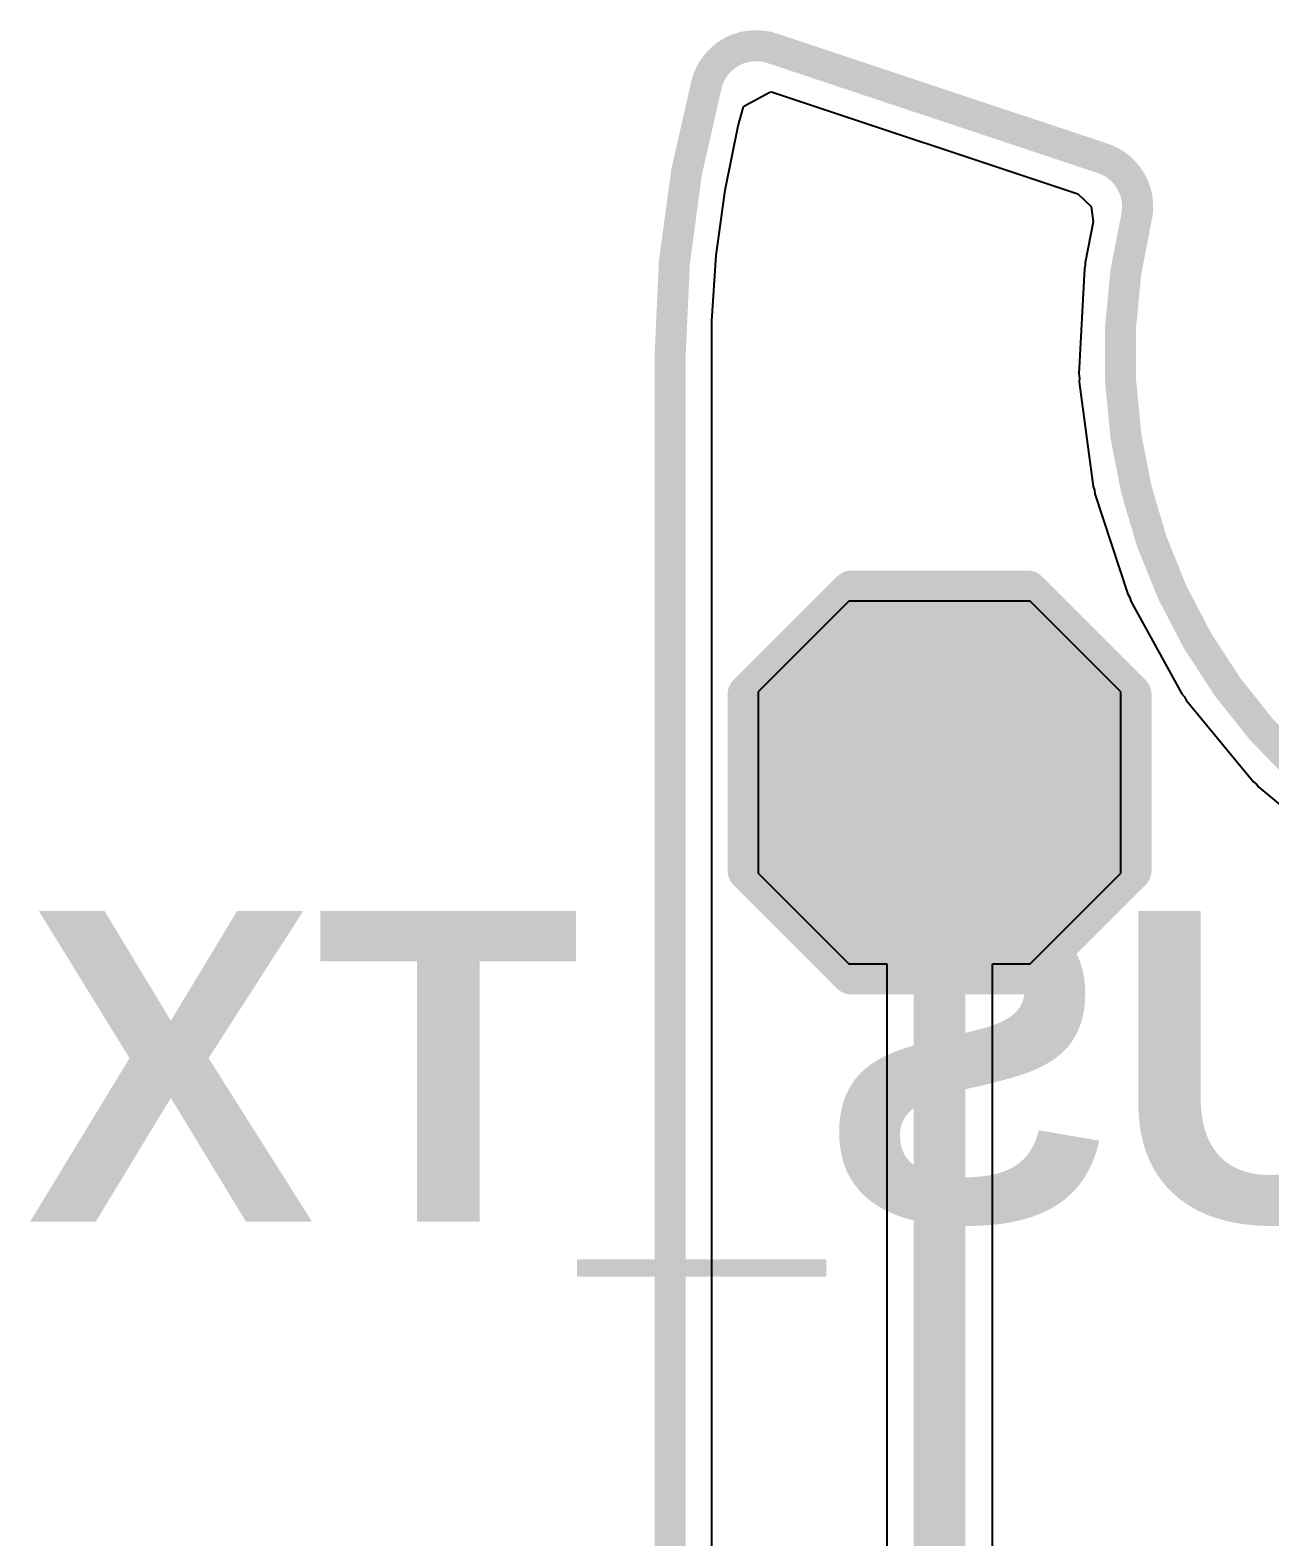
# Model space of a CAD drawing. Header units: inches. Extents: x -1 to 13, y -1.6 to 0.5.
# Drawn here: x -0.9708 to -0.7314, y -0.1493 to 0.1417 of the extents above; entities that cross this region are included whole.
import ezdxf

# ---------------------------------------------------------------- set-up
doc = ezdxf.new("R2010")
doc.units = ezdxf.units.IN
doc.header["$MEASUREMENT"] = 0
for name, color, linetype in [('Board_outline', 216, 'Continuous'), ('Bottom Layer', 5, 'Continuous'), ('Bottom Overlay', 54, 'Continuous'), ('Bottom Paste', 16, 'Continuous'), ('Bottom Solder', 6, 'Continuous'), ('Top Layer', 1, 'Continuous')]:
    doc.layers.add(name, color=color, linetype=linetype)
doc.styles.add('Arial_Bold', font='', dxfattribs={"height": 0.2})
doc.styles.get('Arial_Bold').set_extended_font_data('Arial', bold=True)

# ---------------------------------------------------------------- blocks, each defined once
blk = doc.blocks.new('TEST_POINT_B_92')
at = {"layer": 'Bottom Layer'}
blk.add_hatch(color=5, dxfattribs=at).paths.add_polyline_path([(0.015, 0.03), (-0.015, 0.03), (-0.03, 0.015), (-0.03, -0.015), (-0.015, -0.03), (0.015, -0.03), (0.03, -0.015), (0.03, 0.015)])
at = {"layer": 'Bottom Paste'}
blk.add_hatch(color=16, dxfattribs=at).paths.add_polyline_path([(0.015, 0.03), (-0.015, 0.03), (-0.03, 0.015), (-0.03, -0.015), (-0.015, -0.03), (0.015, -0.03), (0.03, -0.015), (0.03, 0.015)])
at = {"layer": 'Bottom Solder'}
blk.add_hatch(color=6, dxfattribs=at).paths.add_polyline_path([(0.017, 0.034), (-0.017, 0.034), (-0.034, 0.017), (-0.034, -0.017), (-0.017, -0.034), (0.017, -0.034), (0.034, -0.017), (0.034, 0.017)])
at = {"layer": 'Bottom Overlay', "const_width": 0.00787}
for points in [[(-0.037, 0.017), (-0.017, 0.037)], [(0.017, 0.037), (-0.017, 0.037)], [(0.037, 0.017), (0.017, 0.037)], [(-0.037, -0.017), (-0.037, 0.017)], [(0.037, -0.017), (0.037, 0.017)], [(-0.017, -0.037), (-0.037, -0.017)], [(0.017, -0.037), (0.037, -0.017)], [(0.017, -0.037), (-0.017, -0.037)]]:
    blk.add_lwpolyline(points, dxfattribs=at)
at = {"layer": 'Bottom Overlay', "const_width": 0.00394}
for points in [[(-0.01897, 0.037, 1), (-0.01503, 0.037, 1)], [(-0.01897, 0.037, 1), (-0.01503, 0.037, 1)], [(0.01503, 0.037, 1), (0.01897, 0.037, 1)], [(0.01503, 0.037, 1), (0.01897, 0.037, 1)], [(-0.03897, 0.017, 1), (-0.03503, 0.017, 1)], [(-0.03897, 0.017, 1), (-0.03503, 0.017, 1)], [(0.03503, 0.017, 1), (0.03897, 0.017, 1)], [(0.03503, 0.017, 1), (0.03897, 0.017, 1)], [(-0.03897, -0.017, 1), (-0.03503, -0.017, 1)], [(-0.03897, -0.017, 1), (-0.03503, -0.017, 1)], [(0.03503, -0.017, 1), (0.03897, -0.017, 1)], [(0.03503, -0.017, 1), (0.03897, -0.017, 1)], [(-0.01897, -0.037, 1), (-0.01503, -0.037, 1)], [(-0.01897, -0.037, 1), (-0.01503, -0.037, 1)], [(0.01503, -0.037, 1), (0.01897, -0.037, 1)], [(0.01503, -0.037, 1), (0.01897, -0.037, 1)]]:
    blk.add_lwpolyline(points, format="xyb", close=True, dxfattribs=at)

msp = doc.modelspace()

# ---------------------------------------------------------------- linework, layer by layer
at = {"layer": 'Board_outline', "const_width": 0.006}
for points in [[(-0.84013, 0.13149, -0.429721), (-0.82753, 0.13821)], [(-0.8472, 0.07919, -0.067325), (-0.84013, 0.13149)], [(-0.76366, 0.11694, -0.390333), (-0.75722, 0.10527)], [(-0.54941, 0.03546, -0.918669), (-0.75722, 0.10527)]]:
    msp.add_lwpolyline(points, format="xyb", dxfattribs=at)
for points in [[(-0.82753, 0.13821), (-0.76366, 0.11694)], [(-0.8472, -1.29876), (-0.8472, 0.07919)]]:
    msp.add_lwpolyline(points, dxfattribs=at)
at = {"layer": 'Board_outline', "const_width": 0.003}
for points in [[(-0.82903, 0.13821, 1), (-0.82603, 0.13821, 1)], [(-0.82903, 0.13821, 1), (-0.82603, 0.13821, 1)], [(-0.84163, 0.13149, 1), (-0.83863, 0.13149, 1)], [(-0.84163, 0.13149, 1), (-0.83863, 0.13149, 1)], [(-0.76516, 0.11694, 1), (-0.76216, 0.11694, 1)], [(-0.76516, 0.11694, 1), (-0.76216, 0.11694, 1)], [(-0.75872, 0.10527, 1), (-0.75572, 0.10527, 1)], [(-0.75872, 0.10527, 1), (-0.75572, 0.10527, 1)], [(-0.8487, 0.07919, 1), (-0.8457, 0.07919, 1)], [(-0.8487, 0.07919, 1), (-0.8457, 0.07919, 1)]]:
    msp.add_lwpolyline(points, format="xyb", close=True, dxfattribs=at)
at = {"layer": 'Bottom Layer'}
for p, q in [((-0.83288, 0.12712), (-0.82794, 0.12976)), ((-0.82794, 0.12976), (-0.82765, 0.12979)), ((-0.82765, 0.12979), (-0.76847, 0.11008)), ((-0.83408, 0.12324), (-0.83307, 0.12689)), ((-0.83307, 0.12689), (-0.83288, 0.12712)), ((-0.83662, 0.11079), (-0.83408, 0.12324)), ((-0.83832, 0.09821), (-0.83662, 0.11079)), ((-0.76847, 0.11008), (-0.76594, 0.10763)), ((-0.76594, 0.10763), (-0.76551, 0.10472)), ((-0.76551, 0.10472), (-0.76706, 0.09678)), ((-0.83917, 0.08554), (-0.83832, 0.09821)), ((-0.76706, 0.09622), (-0.76719, 0.09568)), ((-0.76706, 0.09678), (-0.76706, 0.09622)), ((-0.76719, 0.09568), (-0.76829, 0.0753)), ((-0.83917, 0.07919), (-0.83917, 0.08554)), ((-0.83917, -0.76326), (-0.83917, 0.07919)), ((-0.83917, 0.07919), (-0.83917, 0.07919)), ((-0.83917, 0.07919), (-0.83917, 0.07919)), ((-0.76829, 0.0753), (-0.76818, 0.07456)), ((-0.76818, 0.07456), (-0.76823, 0.07381)), ((-0.76823, 0.07381), (-0.76554, 0.05359)), ((-0.76554, 0.05359), (-0.7653, 0.05288)), ((-0.7653, 0.05288), (-0.76521, 0.05213)), ((-0.76521, 0.05213), (-0.75883, 0.03275)), ((-0.75883, 0.03275), (-0.75846, 0.0321)), ((-0.75846, 0.0321), (-0.75823, 0.03139)), ((-0.8127, 0.03139), (-0.8302, 0.01389)), ((-0.7777, 0.03139), (-0.8127, 0.03139)), ((-0.7602, 0.01389), (-0.7777, 0.03139)), ((-0.75823, 0.03139), (-0.74839, 0.01351)), ((-0.8302, 0.01389), (-0.8302, -0.02111)), ((-0.7602, -0.02111), (-0.7602, 0.01389)), ((-0.74839, 0.01351), (-0.7479, 0.01294)), ((-0.7479, 0.01294), (-0.74755, 0.01228)), ((-0.74755, 0.01228), (-0.73457, -0.00346)), ((-0.73457, -0.00346), (-0.73399, -0.00394)), ((-0.73399, -0.00394), (-0.73352, -0.00452)), ((-0.73352, -0.00452), (-0.71786, -0.01759)), ((-0.8302, -0.02111), (-0.8127, -0.03861)), ((-0.7777, -0.03861), (-0.7602, -0.02111)), ((-0.8127, -0.03861), (-0.8054, -0.03861)), ((-0.8054, -0.03861), (-0.8054, -0.47036)), ((-0.785, -0.46614), (-0.785, -0.03861)), ((-0.785, -0.03861), (-0.7777, -0.03861))]:
    msp.add_line(p, q, dxfattribs=at)
at = {"layer": 'Bottom Layer', "const_width": 0.01}
msp.add_lwpolyline([(-0.7952, -0.47036), (-0.7952, -0.00361)], dxfattribs=at)
at = {"layer": 'Bottom Layer', "const_width": 0.005}
msp.add_lwpolyline([(-0.7977, -0.00361, 1), (-0.7927, -0.00361, 1)], format="xyb", close=True, dxfattribs=at)
at = {"layer": 'Top Layer'}
for p, q in [((-0.83288, 0.12712), (-0.82794, 0.12976)), ((-0.82794, 0.12976), (-0.82765, 0.12979)), ((-0.82765, 0.12979), (-0.76847, 0.11008)), ((-0.83408, 0.12324), (-0.83307, 0.12689)), ((-0.83307, 0.12689), (-0.83288, 0.12712)), ((-0.83662, 0.11079), (-0.83408, 0.12324)), ((-0.83832, 0.09821), (-0.83662, 0.11079)), ((-0.76847, 0.11008), (-0.76594, 0.10763)), ((-0.76594, 0.10763), (-0.76551, 0.10472)), ((-0.76551, 0.10472), (-0.76706, 0.09678)), ((-0.83917, 0.08554), (-0.83832, 0.09821)), ((-0.76706, 0.09622), (-0.76719, 0.09568)), ((-0.76706, 0.09678), (-0.76706, 0.09622)), ((-0.76719, 0.09568), (-0.76829, 0.0753)), ((-0.83917, 0.07919), (-0.83917, 0.08554)), ((-0.83917, -0.53368), (-0.83917, 0.07919)), ((-0.83917, 0.07919), (-0.83917, 0.07919)), ((-0.83917, 0.07919), (-0.83917, 0.07919)), ((-0.76829, 0.0753), (-0.76818, 0.07456)), ((-0.76818, 0.07456), (-0.76823, 0.07381)), ((-0.76823, 0.07381), (-0.76554, 0.05359)), ((-0.76554, 0.05359), (-0.7653, 0.05288)), ((-0.7653, 0.05288), (-0.76521, 0.05213)), ((-0.76521, 0.05213), (-0.75883, 0.03275)), ((-0.75883, 0.03275), (-0.75846, 0.0321)), ((-0.75846, 0.0321), (-0.75823, 0.03139)), ((-0.75823, 0.03139), (-0.74839, 0.01351)), ((-0.74839, 0.01351), (-0.7479, 0.01294)), ((-0.7479, 0.01294), (-0.74755, 0.01228)), ((-0.74755, 0.01228), (-0.73457, -0.00346)), ((-0.73457, -0.00346), (-0.73399, -0.00394)), ((-0.73399, -0.00394), (-0.73352, -0.00452)), ((-0.73352, -0.00452), (-0.71786, -0.01759))]:
    msp.add_line(p, q, dxfattribs=at)

# ---------------------------------------------------------------- block references
at = {"rotation": 270}
msp.add_blockref('TEST_POINT_B_92', (-0.7952, -0.00361), dxfattribs=at)

# ---------------------------------------------------------------- texts
at = {"layer": 'Bottom Overlay', "style": 'Arial_Bold', "text_generation_flag": 2}
msp.add_text('SBUS_TX', height=0.06, rotation=360, dxfattribs=at).set_placement((-0.585, -0.08841))

doc.saveas('drawing.dxf')
